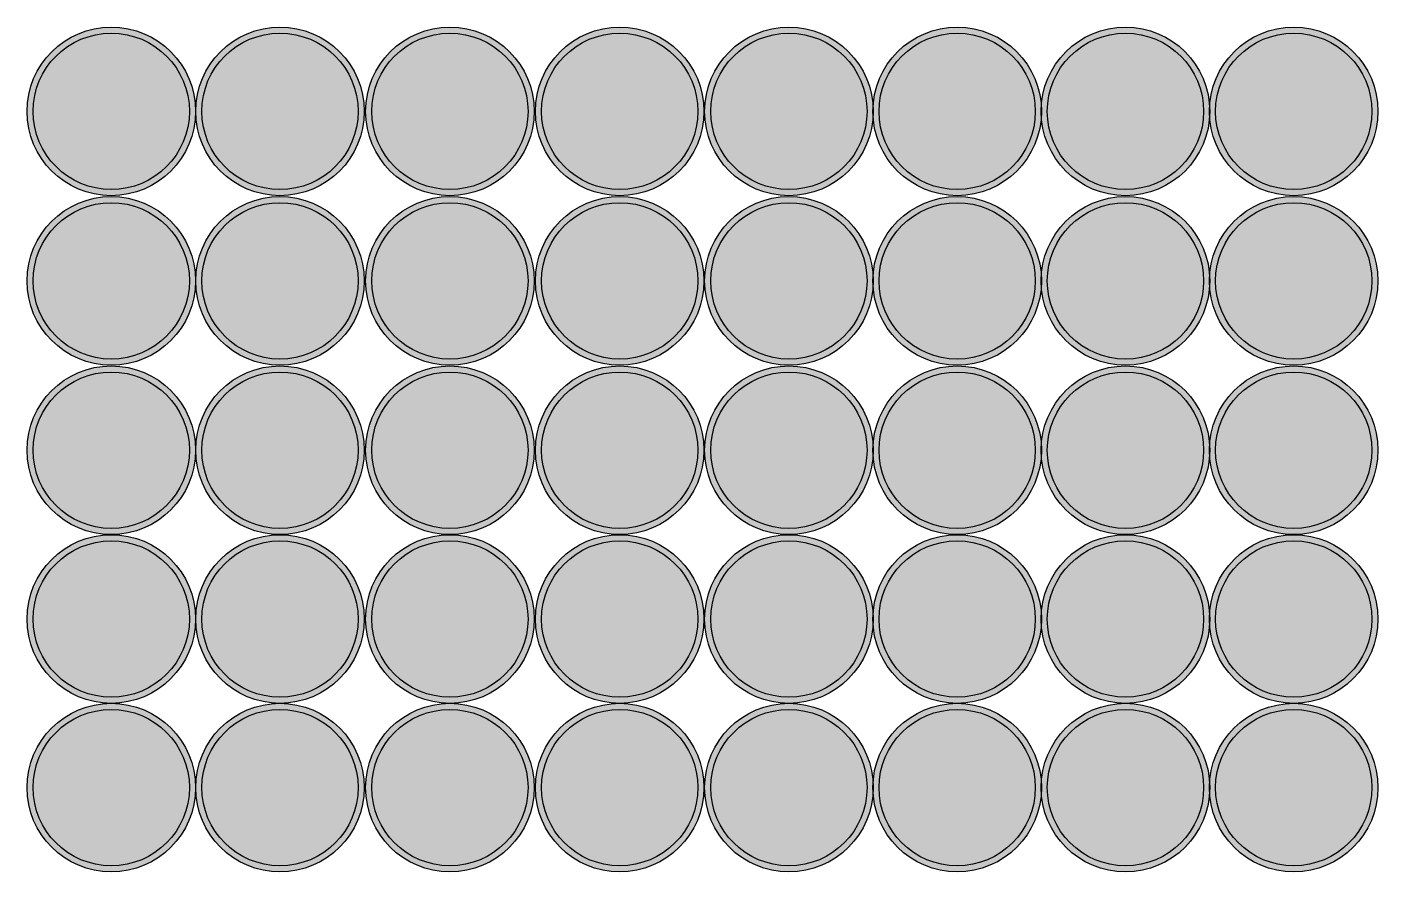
# Model space of a CAD drawing. Header units: inches. Extents: x 2620 to 4317, y 1826 to 2873.
# Drawn here: x 3358.93 to 3386.5, y 2578 to 2595.23 of the extents above; entities that cross this region are included whole.
import ezdxf

# ---------------------------------------------------------------- set-up
doc = ezdxf.new("R2010")
doc.units = ezdxf.units.IN
doc.header["$MEASUREMENT"] = 0

msp = doc.modelspace()

# ---------------------------------------------------------------- hatches: boundary and pattern name
h = msp.add_hatch(color=256)
h.dxf.hatch_style = 1
h.set_gradient(color1=(41, 49, 137), color2=(19, 103, 52), tint=1, name='INVCURVED')
h.paths.add_polyline_path([(3358.92527, 2593.51423, 1), (3362.36527, 2593.51423, 1)])
h.paths.add_polyline_path([(3362.24027, 2593.51423, -1), (3359.05027, 2593.51423, -1)], flags=16)
h = msp.add_hatch(color=256)
h.dxf.hatch_style = 1
h.set_gradient(color1=(41, 49, 137), color2=(19, 103, 52), tint=1, name='INVCURVED')
h.paths.add_polyline_path([(3362.369, 2593.51423, 1), (3365.809, 2593.51423, 1)])
h.paths.add_polyline_path([(3365.684, 2593.51423, -1), (3362.494, 2593.51423, -1)], flags=16)
h = msp.add_hatch(color=256)
h.dxf.hatch_style = 1
h.set_gradient(color1=(41, 49, 137), color2=(19, 103, 52), tint=1, name='INVCURVED')
h.paths.add_polyline_path([(3365.83755, 2593.51423, 1), (3369.27755, 2593.51423, 1)])
h.paths.add_polyline_path([(3369.15255, 2593.51423, -1), (3365.96255, 2593.51423, -1)], flags=16)
h = msp.add_hatch(color=256)
h.dxf.hatch_style = 1
h.set_gradient(color1=(41, 49, 137), color2=(19, 103, 52), tint=1, name='INVCURVED')
h.paths.add_polyline_path([(3369.30374, 2593.51423, 1), (3372.74374, 2593.51423, 1)])
h.paths.add_polyline_path([(3372.61874, 2593.51423, -1), (3369.42874, 2593.51423, -1)], flags=16)
h = msp.add_hatch(color=256)
h.dxf.hatch_style = 1
h.set_gradient(color1=(41, 49, 137), color2=(19, 103, 52), tint=1, name='INVCURVED')
h.paths.add_polyline_path([(3372.75767, 2593.51423, 1), (3376.19767, 2593.51423, 1)])
h.paths.add_polyline_path([(3376.07267, 2593.51423, -1), (3372.88267, 2593.51423, -1)], flags=16)
h = msp.add_hatch(color=256)
h.dxf.hatch_style = 1
h.set_gradient(color1=(41, 49, 137), color2=(19, 103, 52), tint=1, name='INVCURVED')
h.paths.add_polyline_path([(3376.19244, 2593.51423, 1), (3379.63244, 2593.51423, 1)])
h.paths.add_polyline_path([(3379.50744, 2593.51423, -1), (3376.31744, 2593.51423, -1)], flags=16)
h = msp.add_hatch(color=256)
h.dxf.hatch_style = 1
h.set_gradient(color1=(41, 49, 137), color2=(19, 103, 52), tint=1, name='INVCURVED')
h.paths.add_polyline_path([(3379.62721, 2593.51423, 1), (3383.06721, 2593.51423, 1)])
h.paths.add_polyline_path([(3382.94221, 2593.51423, -1), (3379.75221, 2593.51423, -1)], flags=16)
h = msp.add_hatch(color=256)
h.dxf.hatch_style = 1
h.set_gradient(color1=(41, 49, 137), color2=(19, 103, 52), tint=1, name='INVCURVED')
h.paths.add_polyline_path([(3383.06179, 2593.51423, 1), (3386.50179, 2593.51423, 1)])
h.paths.add_polyline_path([(3386.37679, 2593.51423, -1), (3383.18679, 2593.51423, -1)], flags=16)
h = msp.add_hatch(color=256)
h.dxf.hatch_style = 1
h.set_gradient(color1=(242, 103, 34), color2=(248, 153, 30), tint=1)
h.paths.add_polyline_path([(3362.24027, 2593.51423, 1), (3359.05027, 2593.51423, 1)])
h = msp.add_hatch(color=256)
h.dxf.hatch_style = 1
h.set_gradient(color1=(242, 103, 34), color2=(248, 153, 30), tint=1)
h.paths.add_polyline_path([(3365.684, 2593.51423, 1), (3362.494, 2593.51423, 1)])
h = msp.add_hatch(color=256)
h.dxf.hatch_style = 1
h.set_gradient(color1=(242, 103, 34), color2=(248, 153, 30), tint=1)
h.paths.add_polyline_path([(3369.15255, 2593.51423, 1), (3365.96255, 2593.51423, 1)])
h = msp.add_hatch(color=256)
h.dxf.hatch_style = 1
h.set_gradient(color1=(242, 103, 34), color2=(248, 153, 30), tint=1)
h.paths.add_polyline_path([(3372.61874, 2593.51423, 1), (3369.42874, 2593.51423, 1)])
h = msp.add_hatch(color=256)
h.dxf.hatch_style = 1
h.set_gradient(color1=(242, 103, 34), color2=(248, 153, 30), tint=1)
h.paths.add_polyline_path([(3376.07267, 2593.51423, 1), (3372.88267, 2593.51423, 1)])
h = msp.add_hatch(color=256)
h.dxf.hatch_style = 1
h.set_gradient(color1=(242, 103, 34), color2=(248, 153, 30), tint=1)
h.paths.add_polyline_path([(3379.50744, 2593.51423, 1), (3376.31744, 2593.51423, 1)])
h = msp.add_hatch(color=256)
h.dxf.hatch_style = 1
h.set_gradient(color1=(242, 103, 34), color2=(248, 153, 30), tint=1)
h.paths.add_polyline_path([(3382.94221, 2593.51423, 1), (3379.75221, 2593.51423, 1)])
h = msp.add_hatch(color=256)
h.dxf.hatch_style = 1
h.set_gradient(color1=(242, 103, 34), color2=(248, 153, 30), tint=1)
h.paths.add_polyline_path([(3386.37679, 2593.51423, 1), (3383.18679, 2593.51423, 1)])
h = msp.add_hatch(color=256)
h.dxf.hatch_style = 1
h.set_gradient(color1=(41, 49, 137), color2=(19, 103, 52), tint=1, name='INVCURVED')
h.paths.add_polyline_path([(3358.92527, 2590.05687, 1), (3362.36527, 2590.05687, 1)])
h.paths.add_polyline_path([(3362.24027, 2590.05687, -1), (3359.05027, 2590.05687, -1)], flags=16)
h = msp.add_hatch(color=256)
h.dxf.hatch_style = 1
h.set_gradient(color1=(242, 103, 34), color2=(248, 153, 30), tint=1)
h.paths.add_polyline_path([(3362.24027, 2590.05687, 1), (3359.05027, 2590.05687, 1)])
h = msp.add_hatch(color=256)
h.dxf.hatch_style = 1
h.set_gradient(color1=(41, 49, 137), color2=(19, 103, 52), tint=1, name='INVCURVED')
h.paths.add_polyline_path([(3362.369, 2590.05687, 1), (3365.809, 2590.05687, 1)])
h.paths.add_polyline_path([(3365.684, 2590.05687, -1), (3362.494, 2590.05687, -1)], flags=16)
h = msp.add_hatch(color=256)
h.dxf.hatch_style = 1
h.set_gradient(color1=(242, 103, 34), color2=(248, 153, 30), tint=1)
h.paths.add_polyline_path([(3365.684, 2590.05687, 1), (3362.494, 2590.05687, 1)])
h = msp.add_hatch(color=256)
h.dxf.hatch_style = 1
h.set_gradient(color1=(41, 49, 137), color2=(19, 103, 52), tint=1, name='INVCURVED')
h.paths.add_polyline_path([(3365.83755, 2590.05687, 1), (3369.27755, 2590.05687, 1)])
h.paths.add_polyline_path([(3369.15255, 2590.05687, -1), (3365.96255, 2590.05687, -1)], flags=16)
h = msp.add_hatch(color=256)
h.dxf.hatch_style = 1
h.set_gradient(color1=(242, 103, 34), color2=(248, 153, 30), tint=1)
h.paths.add_polyline_path([(3369.15255, 2590.05687, 1), (3365.96255, 2590.05687, 1)])
h = msp.add_hatch(color=256)
h.dxf.hatch_style = 1
h.set_gradient(color1=(41, 49, 137), color2=(19, 103, 52), tint=1, name='INVCURVED')
h.paths.add_polyline_path([(3369.30374, 2590.05687, 1), (3372.74374, 2590.05687, 1)])
h.paths.add_polyline_path([(3372.61874, 2590.05687, -1), (3369.42874, 2590.05687, -1)], flags=16)
h = msp.add_hatch(color=256)
h.dxf.hatch_style = 1
h.set_gradient(color1=(242, 103, 34), color2=(248, 153, 30), tint=1)
h.paths.add_polyline_path([(3372.61874, 2590.05687, 1), (3369.42874, 2590.05687, 1)])
h = msp.add_hatch(color=256)
h.dxf.hatch_style = 1
h.set_gradient(color1=(41, 49, 137), color2=(19, 103, 52), tint=1, name='INVCURVED')
h.paths.add_polyline_path([(3372.75767, 2590.05687, 1), (3376.19767, 2590.05687, 1)])
h.paths.add_polyline_path([(3376.07267, 2590.05687, -1), (3372.88267, 2590.05687, -1)], flags=16)
h = msp.add_hatch(color=256)
h.dxf.hatch_style = 1
h.set_gradient(color1=(242, 103, 34), color2=(248, 153, 30), tint=1)
h.paths.add_polyline_path([(3376.07267, 2590.05687, 1), (3372.88267, 2590.05687, 1)])
h = msp.add_hatch(color=256)
h.dxf.hatch_style = 1
h.set_gradient(color1=(41, 49, 137), color2=(19, 103, 52), tint=1, name='INVCURVED')
h.paths.add_polyline_path([(3376.19244, 2590.05687, 1), (3379.63244, 2590.05687, 1)])
h.paths.add_polyline_path([(3379.50744, 2590.05687, -1), (3376.31744, 2590.05687, -1)], flags=16)
h = msp.add_hatch(color=256)
h.dxf.hatch_style = 1
h.set_gradient(color1=(242, 103, 34), color2=(248, 153, 30), tint=1)
h.paths.add_polyline_path([(3379.50744, 2590.05687, 1), (3376.31744, 2590.05687, 1)])
h = msp.add_hatch(color=256)
h.dxf.hatch_style = 1
h.set_gradient(color1=(41, 49, 137), color2=(19, 103, 52), tint=1, name='INVCURVED')
h.paths.add_polyline_path([(3379.62721, 2590.05687, 1), (3383.06721, 2590.05687, 1)])
h.paths.add_polyline_path([(3382.94221, 2590.05687, -1), (3379.75221, 2590.05687, -1)], flags=16)
h = msp.add_hatch(color=256)
h.dxf.hatch_style = 1
h.set_gradient(color1=(242, 103, 34), color2=(248, 153, 30), tint=1)
h.paths.add_polyline_path([(3382.94221, 2590.05687, 1), (3379.75221, 2590.05687, 1)])
h = msp.add_hatch(color=256)
h.dxf.hatch_style = 1
h.set_gradient(color1=(41, 49, 137), color2=(19, 103, 52), tint=1, name='INVCURVED')
h.paths.add_polyline_path([(3383.06179, 2590.05687, 1), (3386.50179, 2590.05687, 1)])
h.paths.add_polyline_path([(3386.37679, 2590.05687, -1), (3383.18679, 2590.05687, -1)], flags=16)
h = msp.add_hatch(color=256)
h.dxf.hatch_style = 1
h.set_gradient(color1=(242, 103, 34), color2=(248, 153, 30), tint=1)
h.paths.add_polyline_path([(3386.37679, 2590.05687, 1), (3383.18679, 2590.05687, 1)])
h = msp.add_hatch(color=256)
h.dxf.hatch_style = 1
h.set_gradient(color1=(41, 49, 137), color2=(19, 103, 52), tint=1, name='INVCURVED')
h.paths.add_polyline_path([(3358.92527, 2586.60259, 1), (3362.36527, 2586.60259, 1)])
h.paths.add_polyline_path([(3362.24027, 2586.60259, -1), (3359.05027, 2586.60259, -1)], flags=16)
h = msp.add_hatch(color=256)
h.dxf.hatch_style = 1
h.set_gradient(color1=(242, 103, 34), color2=(248, 153, 30), tint=1)
h.paths.add_polyline_path([(3362.24027, 2586.60259, 1), (3359.05027, 2586.60259, 1)])
h = msp.add_hatch(color=256)
h.dxf.hatch_style = 1
h.set_gradient(color1=(41, 49, 137), color2=(19, 103, 52), tint=1, name='INVCURVED')
h.paths.add_polyline_path([(3362.369, 2586.60259, 1), (3365.809, 2586.60259, 1)])
h.paths.add_polyline_path([(3365.684, 2586.60259, -1), (3362.494, 2586.60259, -1)], flags=16)
h = msp.add_hatch(color=256)
h.dxf.hatch_style = 1
h.set_gradient(color1=(242, 103, 34), color2=(248, 153, 30), tint=1)
h.paths.add_polyline_path([(3365.684, 2586.60259, 1), (3362.494, 2586.60259, 1)])
h = msp.add_hatch(color=256)
h.dxf.hatch_style = 1
h.set_gradient(color1=(41, 49, 137), color2=(19, 103, 52), tint=1, name='INVCURVED')
h.paths.add_polyline_path([(3365.83755, 2586.60259, 1), (3369.27755, 2586.60259, 1)])
h.paths.add_polyline_path([(3369.15255, 2586.60259, -1), (3365.96255, 2586.60259, -1)], flags=16)
h = msp.add_hatch(color=256)
h.dxf.hatch_style = 1
h.set_gradient(color1=(242, 103, 34), color2=(248, 153, 30), tint=1)
h.paths.add_polyline_path([(3369.15255, 2586.60259, 1), (3365.96255, 2586.60259, 1)])
h = msp.add_hatch(color=256)
h.dxf.hatch_style = 1
h.set_gradient(color1=(41, 49, 137), color2=(19, 103, 52), tint=1, name='INVCURVED')
h.paths.add_polyline_path([(3369.30374, 2586.60259, 1), (3372.74374, 2586.60259, 1)])
h.paths.add_polyline_path([(3372.61874, 2586.60259, -1), (3369.42874, 2586.60259, -1)], flags=16)
h = msp.add_hatch(color=256)
h.dxf.hatch_style = 1
h.set_gradient(color1=(242, 103, 34), color2=(248, 153, 30), tint=1)
h.paths.add_polyline_path([(3372.61874, 2586.60259, 1), (3369.42874, 2586.60259, 1)])
h = msp.add_hatch(color=256)
h.dxf.hatch_style = 1
h.set_gradient(color1=(41, 49, 137), color2=(19, 103, 52), tint=1, name='INVCURVED')
h.paths.add_polyline_path([(3372.75767, 2586.60259, 1), (3376.19767, 2586.60259, 1)])
h.paths.add_polyline_path([(3376.07267, 2586.60259, -1), (3372.88267, 2586.60259, -1)], flags=16)
h = msp.add_hatch(color=256)
h.dxf.hatch_style = 1
h.set_gradient(color1=(242, 103, 34), color2=(248, 153, 30), tint=1)
h.paths.add_polyline_path([(3376.07267, 2586.60259, 1), (3372.88267, 2586.60259, 1)])
h = msp.add_hatch(color=256)
h.dxf.hatch_style = 1
h.set_gradient(color1=(41, 49, 137), color2=(19, 103, 52), tint=1, name='INVCURVED')
h.paths.add_polyline_path([(3376.19244, 2586.60259, 1), (3379.63244, 2586.60259, 1)])
h.paths.add_polyline_path([(3379.50744, 2586.60259, -1), (3376.31744, 2586.60259, -1)], flags=16)
h = msp.add_hatch(color=256)
h.dxf.hatch_style = 1
h.set_gradient(color1=(242, 103, 34), color2=(248, 153, 30), tint=1)
h.paths.add_polyline_path([(3379.50744, 2586.60259, 1), (3376.31744, 2586.60259, 1)])
h = msp.add_hatch(color=256)
h.dxf.hatch_style = 1
h.set_gradient(color1=(41, 49, 137), color2=(19, 103, 52), tint=1, name='INVCURVED')
h.paths.add_polyline_path([(3379.62721, 2586.60259, 1), (3383.06721, 2586.60259, 1)])
h.paths.add_polyline_path([(3382.94221, 2586.60259, -1), (3379.75221, 2586.60259, -1)], flags=16)
h = msp.add_hatch(color=256)
h.dxf.hatch_style = 1
h.set_gradient(color1=(242, 103, 34), color2=(248, 153, 30), tint=1)
h.paths.add_polyline_path([(3382.94221, 2586.60259, 1), (3379.75221, 2586.60259, 1)])
h = msp.add_hatch(color=256)
h.dxf.hatch_style = 1
h.set_gradient(color1=(41, 49, 137), color2=(19, 103, 52), tint=1, name='INVCURVED')
h.paths.add_polyline_path([(3383.06179, 2586.60259, 1), (3386.50179, 2586.60259, 1)])
h.paths.add_polyline_path([(3386.37679, 2586.60259, -1), (3383.18679, 2586.60259, -1)], flags=16)
h = msp.add_hatch(color=256)
h.dxf.hatch_style = 1
h.set_gradient(color1=(242, 103, 34), color2=(248, 153, 30), tint=1)
h.paths.add_polyline_path([(3386.37679, 2586.60259, 1), (3383.18679, 2586.60259, 1)])
h = msp.add_hatch(color=256)
h.dxf.hatch_style = 1
h.set_gradient(color1=(41, 49, 137), color2=(19, 103, 52), tint=1, name='INVCURVED')
h.paths.add_polyline_path([(3358.92527, 2583.16004, 1), (3362.36527, 2583.16004, 1)])
h.paths.add_polyline_path([(3362.24027, 2583.16004, -1), (3359.05027, 2583.16004, -1)], flags=16)
h = msp.add_hatch(color=256)
h.dxf.hatch_style = 1
h.set_gradient(color1=(242, 103, 34), color2=(248, 153, 30), tint=1)
h.paths.add_polyline_path([(3362.24027, 2583.16004, 1), (3359.05027, 2583.16004, 1)])
h = msp.add_hatch(color=256)
h.dxf.hatch_style = 1
h.set_gradient(color1=(41, 49, 137), color2=(19, 103, 52), tint=1, name='INVCURVED')
h.paths.add_polyline_path([(3362.369, 2583.16004, 1), (3365.809, 2583.16004, 1)])
h.paths.add_polyline_path([(3365.684, 2583.16004, -1), (3362.494, 2583.16004, -1)], flags=16)
h = msp.add_hatch(color=256)
h.dxf.hatch_style = 1
h.set_gradient(color1=(242, 103, 34), color2=(248, 153, 30), tint=1)
h.paths.add_polyline_path([(3365.684, 2583.16004, 1), (3362.494, 2583.16004, 1)])
h = msp.add_hatch(color=256)
h.dxf.hatch_style = 1
h.set_gradient(color1=(41, 49, 137), color2=(19, 103, 52), tint=1, name='INVCURVED')
h.paths.add_polyline_path([(3365.83755, 2583.16004, 1), (3369.27755, 2583.16004, 1)])
h.paths.add_polyline_path([(3369.15255, 2583.16004, -1), (3365.96255, 2583.16004, -1)], flags=16)
h = msp.add_hatch(color=256)
h.dxf.hatch_style = 1
h.set_gradient(color1=(242, 103, 34), color2=(248, 153, 30), tint=1)
h.paths.add_polyline_path([(3369.15255, 2583.16004, 1), (3365.96255, 2583.16004, 1)])
h = msp.add_hatch(color=256)
h.dxf.hatch_style = 1
h.set_gradient(color1=(41, 49, 137), color2=(19, 103, 52), tint=1, name='INVCURVED')
h.paths.add_polyline_path([(3369.30374, 2583.16004, 1), (3372.74374, 2583.16004, 1)])
h.paths.add_polyline_path([(3372.61874, 2583.16004, -1), (3369.42874, 2583.16004, -1)], flags=16)
h = msp.add_hatch(color=256)
h.dxf.hatch_style = 1
h.set_gradient(color1=(242, 103, 34), color2=(248, 153, 30), tint=1)
h.paths.add_polyline_path([(3372.61874, 2583.16004, 1), (3369.42874, 2583.16004, 1)])
h = msp.add_hatch(color=256)
h.dxf.hatch_style = 1
h.set_gradient(color1=(41, 49, 137), color2=(19, 103, 52), tint=1, name='INVCURVED')
h.paths.add_polyline_path([(3372.75767, 2583.16004, 1), (3376.19767, 2583.16004, 1)])
h.paths.add_polyline_path([(3376.07267, 2583.16004, -1), (3372.88267, 2583.16004, -1)], flags=16)
h = msp.add_hatch(color=256)
h.dxf.hatch_style = 1
h.set_gradient(color1=(242, 103, 34), color2=(248, 153, 30), tint=1)
h.paths.add_polyline_path([(3376.07267, 2583.16004, 1), (3372.88267, 2583.16004, 1)])
h = msp.add_hatch(color=256)
h.dxf.hatch_style = 1
h.set_gradient(color1=(41, 49, 137), color2=(19, 103, 52), tint=1, name='INVCURVED')
h.paths.add_polyline_path([(3376.19244, 2583.16004, 1), (3379.63244, 2583.16004, 1)])
h.paths.add_polyline_path([(3379.50744, 2583.16004, -1), (3376.31744, 2583.16004, -1)], flags=16)
h = msp.add_hatch(color=256)
h.dxf.hatch_style = 1
h.set_gradient(color1=(242, 103, 34), color2=(248, 153, 30), tint=1)
h.paths.add_polyline_path([(3379.50744, 2583.16004, 1), (3376.31744, 2583.16004, 1)])
h = msp.add_hatch(color=256)
h.dxf.hatch_style = 1
h.set_gradient(color1=(41, 49, 137), color2=(19, 103, 52), tint=1, name='INVCURVED')
h.paths.add_polyline_path([(3379.62721, 2583.16004, 1), (3383.06721, 2583.16004, 1)])
h.paths.add_polyline_path([(3382.94221, 2583.16004, -1), (3379.75221, 2583.16004, -1)], flags=16)
h = msp.add_hatch(color=256)
h.dxf.hatch_style = 1
h.set_gradient(color1=(242, 103, 34), color2=(248, 153, 30), tint=1)
h.paths.add_polyline_path([(3382.94221, 2583.16004, 1), (3379.75221, 2583.16004, 1)])
h = msp.add_hatch(color=256)
h.dxf.hatch_style = 1
h.set_gradient(color1=(41, 49, 137), color2=(19, 103, 52), tint=1, name='INVCURVED')
h.paths.add_polyline_path([(3383.06179, 2583.16004, 1), (3386.50179, 2583.16004, 1)])
h.paths.add_polyline_path([(3386.37679, 2583.16004, -1), (3383.18679, 2583.16004, -1)], flags=16)
h = msp.add_hatch(color=256)
h.dxf.hatch_style = 1
h.set_gradient(color1=(242, 103, 34), color2=(248, 153, 30), tint=1)
h.paths.add_polyline_path([(3386.37679, 2583.16004, 1), (3383.18679, 2583.16004, 1)])
h = msp.add_hatch(color=256)
h.dxf.hatch_style = 1
h.set_gradient(color1=(41, 49, 137), color2=(19, 103, 52), tint=1, name='INVCURVED')
h.paths.add_polyline_path([(3358.92527, 2579.7211, 1), (3362.36527, 2579.7211, 1)])
h.paths.add_polyline_path([(3362.24027, 2579.7211, -1), (3359.05027, 2579.7211, -1)], flags=16)
h = msp.add_hatch(color=256)
h.dxf.hatch_style = 1
h.set_gradient(color1=(41, 49, 137), color2=(19, 103, 52), tint=1, name='INVCURVED')
h.paths.add_polyline_path([(3362.369, 2579.7211, 1), (3365.809, 2579.7211, 1)])
h.paths.add_polyline_path([(3365.684, 2579.7211, -1), (3362.494, 2579.7211, -1)], flags=16)
h = msp.add_hatch(color=256)
h.dxf.hatch_style = 1
h.set_gradient(color1=(41, 49, 137), color2=(19, 103, 52), tint=1, name='INVCURVED')
h.paths.add_polyline_path([(3365.83755, 2579.7211, 1), (3369.27755, 2579.7211, 1)])
h.paths.add_polyline_path([(3369.15255, 2579.7211, -1), (3365.96255, 2579.7211, -1)], flags=16)
h = msp.add_hatch(color=256)
h.dxf.hatch_style = 1
h.set_gradient(color1=(41, 49, 137), color2=(19, 103, 52), tint=1, name='INVCURVED')
h.paths.add_polyline_path([(3369.30374, 2579.7211, 1), (3372.74374, 2579.7211, 1)])
h.paths.add_polyline_path([(3372.61874, 2579.7211, -1), (3369.42874, 2579.7211, -1)], flags=16)
h = msp.add_hatch(color=256)
h.dxf.hatch_style = 1
h.set_gradient(color1=(41, 49, 137), color2=(19, 103, 52), tint=1, name='INVCURVED')
h.paths.add_polyline_path([(3372.75767, 2579.7211, 1), (3376.19767, 2579.7211, 1)])
h.paths.add_polyline_path([(3376.07267, 2579.7211, -1), (3372.88267, 2579.7211, -1)], flags=16)
h = msp.add_hatch(color=256)
h.dxf.hatch_style = 1
h.set_gradient(color1=(41, 49, 137), color2=(19, 103, 52), tint=1, name='INVCURVED')
h.paths.add_polyline_path([(3376.19244, 2579.7211, 1), (3379.63244, 2579.7211, 1)])
h.paths.add_polyline_path([(3379.50744, 2579.7211, -1), (3376.31744, 2579.7211, -1)], flags=16)
h = msp.add_hatch(color=256)
h.dxf.hatch_style = 1
h.set_gradient(color1=(41, 49, 137), color2=(19, 103, 52), tint=1, name='INVCURVED')
h.paths.add_polyline_path([(3379.62721, 2579.7211, 1), (3383.06721, 2579.7211, 1)])
h.paths.add_polyline_path([(3382.94221, 2579.7211, -1), (3379.75221, 2579.7211, -1)], flags=16)
h = msp.add_hatch(color=256)
h.dxf.hatch_style = 1
h.set_gradient(color1=(41, 49, 137), color2=(19, 103, 52), tint=1, name='INVCURVED')
h.paths.add_polyline_path([(3383.06179, 2579.7211, 1), (3386.50179, 2579.7211, 1)])
h.paths.add_polyline_path([(3386.37679, 2579.7211, -1), (3383.18679, 2579.7211, -1)], flags=16)
h = msp.add_hatch(color=256)
h.dxf.hatch_style = 1
h.set_gradient(color1=(242, 103, 34), color2=(248, 153, 30), tint=1)
h.paths.add_polyline_path([(3362.24027, 2579.7211, 1), (3359.05027, 2579.7211, 1)])
h = msp.add_hatch(color=256)
h.dxf.hatch_style = 1
h.set_gradient(color1=(242, 103, 34), color2=(248, 153, 30), tint=1)
h.paths.add_polyline_path([(3365.684, 2579.7211, 1), (3362.494, 2579.7211, 1)])
h = msp.add_hatch(color=256)
h.dxf.hatch_style = 1
h.set_gradient(color1=(242, 103, 34), color2=(248, 153, 30), tint=1)
h.paths.add_polyline_path([(3369.15255, 2579.7211, 1), (3365.96255, 2579.7211, 1)])
h = msp.add_hatch(color=256)
h.dxf.hatch_style = 1
h.set_gradient(color1=(242, 103, 34), color2=(248, 153, 30), tint=1)
h.paths.add_polyline_path([(3372.61874, 2579.7211, 1), (3369.42874, 2579.7211, 1)])
h = msp.add_hatch(color=256)
h.dxf.hatch_style = 1
h.set_gradient(color1=(242, 103, 34), color2=(248, 153, 30), tint=1)
h.paths.add_polyline_path([(3376.07267, 2579.7211, 1), (3372.88267, 2579.7211, 1)])
h = msp.add_hatch(color=256)
h.dxf.hatch_style = 1
h.set_gradient(color1=(242, 103, 34), color2=(248, 153, 30), tint=1)
h.paths.add_polyline_path([(3379.50744, 2579.7211, 1), (3376.31744, 2579.7211, 1)])
h = msp.add_hatch(color=256)
h.dxf.hatch_style = 1
h.set_gradient(color1=(242, 103, 34), color2=(248, 153, 30), tint=1)
h.paths.add_polyline_path([(3382.94221, 2579.7211, 1), (3379.75221, 2579.7211, 1)])
h = msp.add_hatch(color=256)
h.dxf.hatch_style = 1
h.set_gradient(color1=(242, 103, 34), color2=(248, 153, 30), tint=1)
h.paths.add_polyline_path([(3386.37679, 2579.7211, 1), (3383.18679, 2579.7211, 1)])

# ---------------------------------------------------------------- linework, layer by layer
for centre, radius in [((3360.64527, 2593.51423), 1.72), ((3364.089, 2593.51423), 1.72), ((3367.55755, 2593.51423), 1.72), ((3371.02374, 2593.51423), 1.72), ((3374.47767, 2593.51423), 1.72), ((3377.91244, 2593.51423), 1.72), ((3381.34721, 2593.51423), 1.72), ((3384.78179, 2593.51423), 1.72), ((3360.64527, 2593.51423), 1.595), ((3364.089, 2593.51423), 1.595), ((3367.55755, 2593.51423), 1.595), ((3371.02374, 2593.51423), 1.595), ((3374.47767, 2593.51423), 1.595), ((3377.91244, 2593.51423), 1.595), ((3381.34721, 2593.51423), 1.595), ((3384.78179, 2593.51423), 1.595), ((3360.64527, 2590.05687), 1.72), ((3360.64527, 2590.05687), 1.595), ((3364.089, 2590.05687), 1.72), ((3364.089, 2590.05687), 1.595), ((3367.55755, 2590.05687), 1.72), ((3367.55755, 2590.05687), 1.595), ((3371.02374, 2590.05687), 1.72), ((3371.02374, 2590.05687), 1.595), ((3374.47767, 2590.05687), 1.72), ((3374.47767, 2590.05687), 1.595), ((3377.91244, 2590.05687), 1.72), ((3377.91244, 2590.05687), 1.595), ((3381.34721, 2590.05687), 1.72), ((3381.34721, 2590.05687), 1.595), ((3384.78179, 2590.05687), 1.72), ((3384.78179, 2590.05687), 1.595), ((3360.64527, 2586.60259), 1.72), ((3360.64527, 2586.60259), 1.595), ((3364.089, 2586.60259), 1.72), ((3364.089, 2586.60259), 1.595), ((3367.55755, 2586.60259), 1.72), ((3367.55755, 2586.60259), 1.595), ((3371.02374, 2586.60259), 1.72), ((3371.02374, 2586.60259), 1.595), ((3374.47767, 2586.60259), 1.72), ((3374.47767, 2586.60259), 1.595), ((3377.91244, 2586.60259), 1.72), ((3377.91244, 2586.60259), 1.595), ((3381.34721, 2586.60259), 1.72), ((3381.34721, 2586.60259), 1.595), ((3384.78179, 2586.60259), 1.72), ((3384.78179, 2586.60259), 1.595), ((3360.64527, 2583.16004), 1.72), ((3360.64527, 2583.16004), 1.595), ((3364.089, 2583.16004), 1.72), ((3364.089, 2583.16004), 1.595), ((3367.55755, 2583.16004), 1.72), ((3367.55755, 2583.16004), 1.595), ((3371.02374, 2583.16004), 1.72), ((3371.02374, 2583.16004), 1.595), ((3374.47767, 2583.16004), 1.72), ((3374.47767, 2583.16004), 1.595), ((3377.91244, 2583.16004), 1.72), ((3377.91244, 2583.16004), 1.595), ((3381.34721, 2583.16004), 1.72), ((3381.34721, 2583.16004), 1.595), ((3384.78179, 2583.16004), 1.72), ((3384.78179, 2583.16004), 1.595), ((3360.64527, 2579.7211), 1.72), ((3364.089, 2579.7211), 1.72), ((3367.55755, 2579.7211), 1.72), ((3371.02374, 2579.7211), 1.72), ((3374.47767, 2579.7211), 1.72), ((3377.91244, 2579.7211), 1.72), ((3381.34721, 2579.7211), 1.72), ((3384.78179, 2579.7211), 1.72), ((3360.64527, 2579.7211), 1.595), ((3364.089, 2579.7211), 1.595), ((3367.55755, 2579.7211), 1.595), ((3371.02374, 2579.7211), 1.595), ((3374.47767, 2579.7211), 1.595), ((3377.91244, 2579.7211), 1.595), ((3381.34721, 2579.7211), 1.595), ((3384.78179, 2579.7211), 1.595)]:
    msp.add_circle(centre, radius)

doc.saveas('drawing.dxf')
